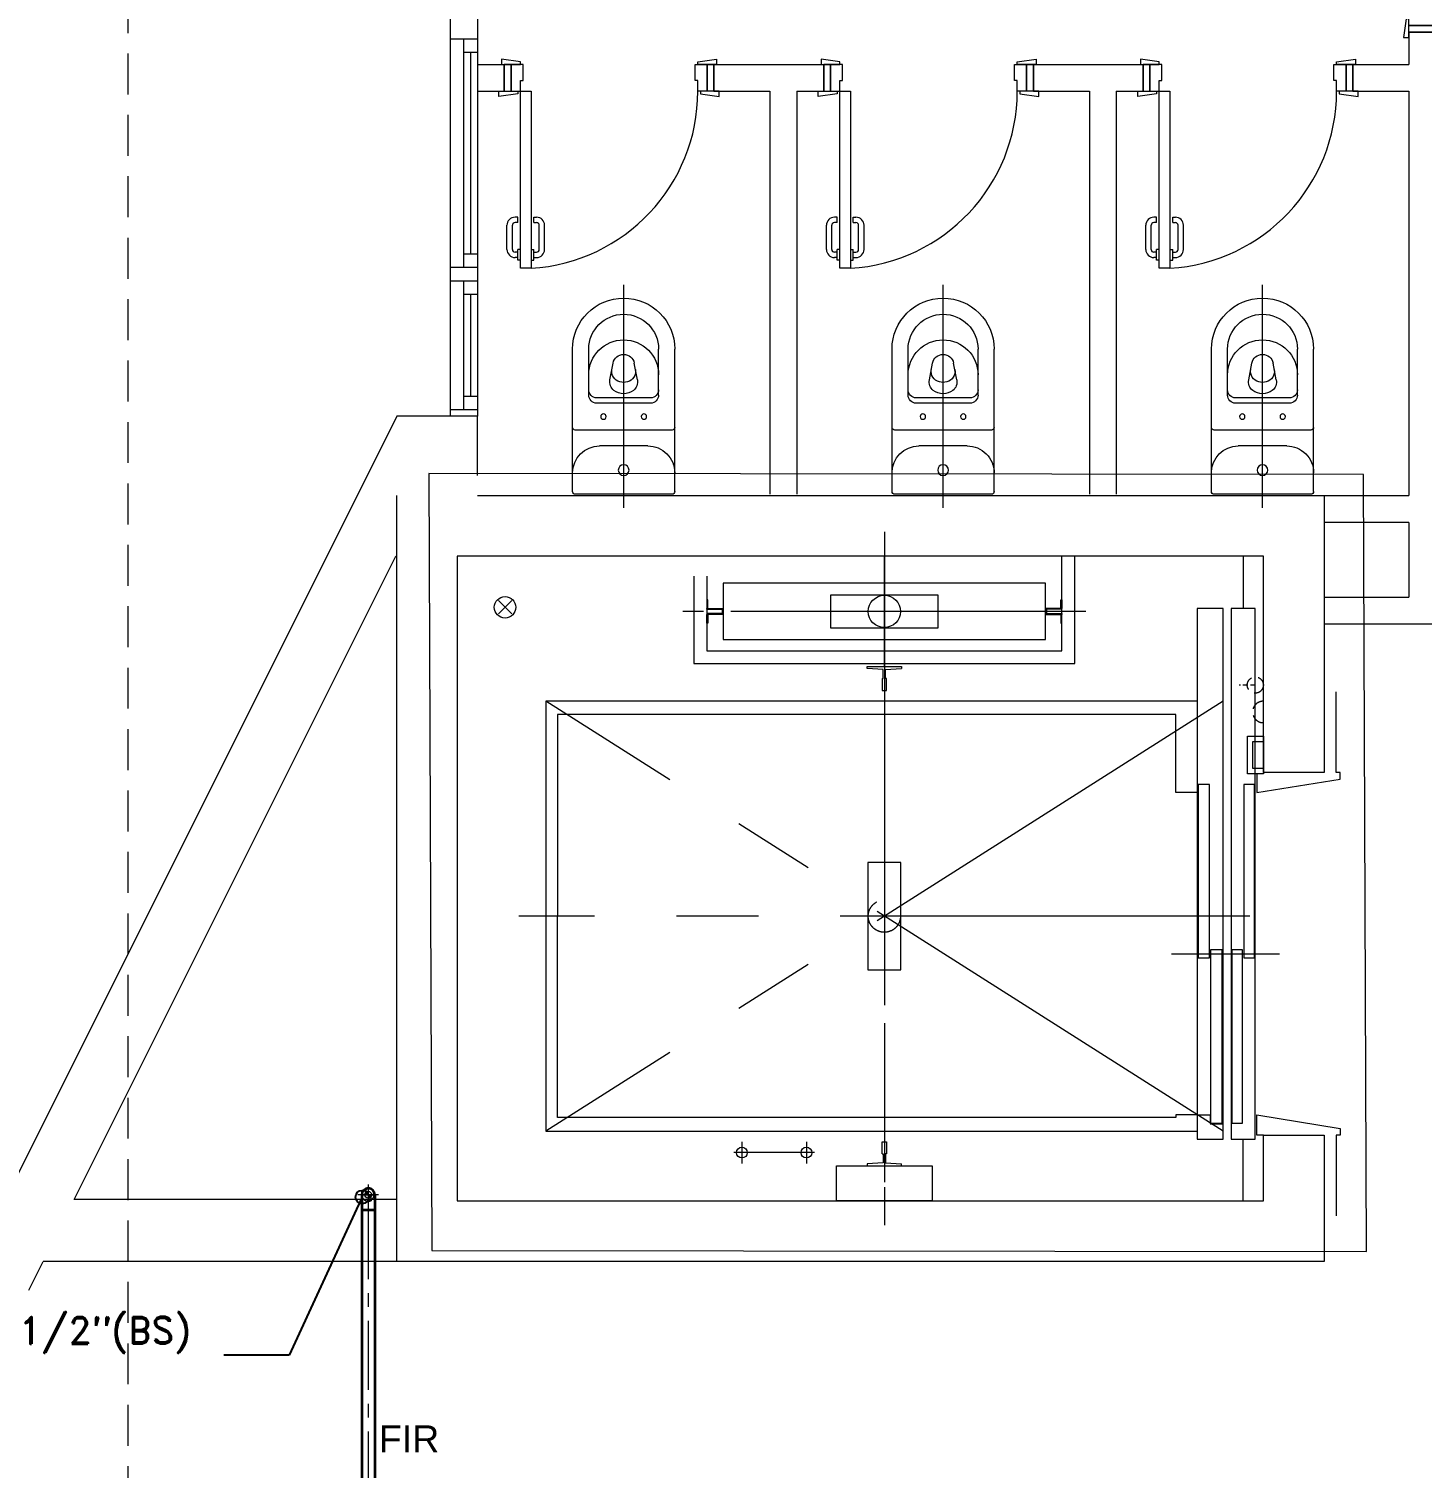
# Model space of a CAD drawing. Extents: x -234346 to 58427, y -132654 to -82394.
# Drawn here: x -75111 to -69927, y -105087 to -99730 of the extents above; entities that cross this region are included whole.
import ezdxf
from ezdxf import colors
from ezdxf.entities.mleader import LeaderData, LeaderLine
from ezdxf.math import Vec2, Vec3

# ---------------------------------------------------------------- set-up
doc = ezdxf.new("R2010")
doc.units = 0
doc.header["$LTSCALE"] = 8
for name, pattern in [('AXES', [50.800000000000004, 31.75, -6.35, 6.35, -6.35]), ('CACHE', [9.524999999999999, 6.35, -3.175]), ('CENTERX2', [101.60000000000001, 63.5, -12.7, 12.7, -12.7]), ('DASHED2', [9.524999999999999, 6.35, -3.175]), ('HIDDEN', [9.524999999999999, 6.35, -3.175])]:
    doc.linetypes.add(name, pattern=pattern)
doc.layers.get('0').update_dxf_attribs({"color": 9, "lineweight": 5})
for name, color, linetype, lineweight in [('72_EGR_EQP_TAG', 9, 'Continuous', 5), ('Aluminum', 9, 'Continuous', 5), ('Axis', 9, 'CENTERX2', 5), ('C-HYDR-CTCH', 9, 'Continuous', 5), ('Cabin', 9, 'Continuous', 5), ('F-ANNO-TEXT-PL', 7, 'Continuous', 25), ('Notes', 9, 'Continuous', 5), ('Proj', 9, 'Continuous', 5), ('SANIT', 9, 'Continuous', 5), ('Structure', 9, 'Continuous', 5), ('Tech', 9, 'DASHED2', 5), ('Walls', 9, 'Continuous', 5), ('Wooden Joinery', 9, 'Continuous', 5)]:
    doc.layers.add(name, color=color, linetype=linetype, lineweight=lineweight)
for name, color, linetype in [('F-FIR-S', 1, 'Continuous'), ('F-FIR-S-texts', 1, 'Continuous'), ('F-FIR-S-thin', 8, 'Continuous'), ('FIRE', 1, 'Continuous'), ('FIRE-thin', 8, 'Continuous')]:
    doc.layers.add(name, color=color, linetype=linetype)
doc.styles.add('ARIAL', font='arial.ttf')
doc.styles.add('ROMAND', font='romand.shx')

# ---------------------------------------------------------------- blocks, each defined once
blk = doc.blocks.new('_Origin')
at = {"color": 0, "linetype": 'ByBlock', "lineweight": -2}
blk.add_line((0, 0), (-1, 0), dxfattribs=at)
blk.add_circle((0, 0), 0.5, dxfattribs=at)
blk = doc.blocks.new('A$C72370EFE')
at = {"layer": 'Wooden Joinery'}
for p, q in [((-0.009999999999990905, -0.03999999999999915), (-0.01999999999998181, -0.03999999999999915)), ((-0.009999999999990905, -0.03000000000000114), (-0.01000000000010459, -0.07000000000000028)), ((0, -0.03000000000000114), (-0.009999999999990905, -0.03000000000000114)), ((0.04000000000019099, -0.03000000000000114), (0.0500000000001819, -0.03000000000000114)), ((0.0500000000001819, -0.03000000000000114), (0.05000000000029559, -0.07000000000000028)), ((0.0500000000001819, -0.03999999999999915), (0.0600000000001728, -0.03999999999999915)), ((-0.04999999999995453, -0.07000000000000028), (-0.04999999999984084, -0.1600000000000037)), ((-0.02999999999997272, -0.07000000000000028), (-0.02999999999985903, -0.1600000000000037)), ((-0.009999999999990905, -0.06000000000000227), (-0.01999999999998181, -0.06000000000000227)), ((0, -0.07000000000000028), (-0.009999999999990905, -0.07000000000000028)), ((0.04000000000019099, -0.07000000000000028), (0.0500000000001819, -0.07000000000000028)), ((0.0500000000001819, -0.06000000000000227), (0.0600000000001728, -0.06000000000000227)), ((0.07000000000016371, -0.07000000000000028), (0.07000000000005002, -0.1600000000000037)), ((0.09000000000014552, -0.07000000000000028), (0.09000000000003183, -0.1600000000000037)), ((-0.009999999999877218, -0.1700000000000017), (-0.01999999999986812, -0.1700000000000017)), ((-0.009999999999877218, -0.1900000000000048), (-0.01999999999986812, -0.1900000000000048)), ((-0.009999999999877218, -0.1700000000000017), (-0.009999999999877218, -0.1900000000000048)), ((0.05000000000006821, -0.1700000000000017), (0.06000000000005912, -0.1700000000000017)), ((0.05000000000006821, -0.1700000000000017), (0.05000000000006821, -0.1900000000000048)), ((0.05000000000006821, -0.1900000000000048), (0.06000000000005912, -0.1900000000000048))]:
    blk.add_line(p, q, dxfattribs=at)
for centre, radius, start, end in [((-0.01999999999998181, -0.07000000000000028), 0.03, 90, 180), ((0.0600000000001728, -0.07000000000000028), 0.03, 0, 90), ((-0.01999999999998181, -0.07000000000000028), 0.01, 90, 180), ((0.0600000000001728, -0.07000000000000028), 0.01, 0, 90), ((-0.01999999999986812, -0.1600000000000037), 0.03, 180, 270), ((-0.01999999999986812, -0.1600000000000037), 0.01, 180, 270), ((0.06000000000005912, -0.1600000000000037), 0.01, 270, 0), ((0.06000000000005912, -0.1600000000000037), 0.03, 270, 0)]:
    blk.add_arc(centre, radius, start, end, dxfattribs=at)
blk = doc.blocks.new('A$C268A7CF0')
at = {"layer": 'Wooden Joinery'}
for points in [[(80.00399540620856, 758.7808040424279), (80.00399540620856, 768.78128367303), (10.00063799135387, 778.7817633039231), (10.00063799135387, 758.7808040424279)], [(739.9982398385182, 758.7808040423115), (739.9982398385182, 768.78128367303), (810.0015972533729, 778.7817633038067), (810.0015972531401, 758.7808040423697)], [(70.0035157755483, 658.780804042457), (70.0035157755483, 648.7803244116803), (0.0001583604607731104, 638.7798447810783), (0.0001583604607731104, 658.780804042457)], [(120.0059139293153, 658.7808040423406), (120.0059139306541, -7.697787077631801e-05), (80.00399540778017, -7.697792898397893e-05), (80.00399540644139, 658.780804042457)], [(749.9987194696441, 658.7808040423406), (749.9987194696441, 648.7803244117385), (820.002076884266, 638.7798447810201), (820.002076884266, 658.780804042457)]]:
    blk.add_lwpolyline(points, close=True, dxfattribs=at)
for points in [[(45.00231669913046, 658.7808040423988), (45.00231669913046, 758.7808040424279), (20.00111762224697, 758.7808040425443), (20.0011176224798, 658.7808040425734), (45.00231669913046, 658.7808040423988)], [(45.00231669889763, 658.7808040426899), (80.00399540644139, 658.780804042457), (80.00399540644139, 698.7827225655637), (90.00447503710166, 698.7827225652145), (90.00447503733449, 758.7808040426607), (45.00231669913046, 758.7808040424279), (45.00231669889763, 658.7808040426899)], [(774.9999185458291, 658.780804042457), (739.9982398385182, 658.7808040422824), (739.9982398382854, 698.7827225655055), (729.9977602078579, 698.7827225652727), (729.9977602073923, 758.7808040424861), (774.9999185453635, 758.7808040425443), (774.9999185458291, 658.780804042457)], [(774.9999185455963, 658.780804042457), (774.9999185453635, 758.7808040425443), (800.001117622247, 758.7808040424861), (800.0011176224798, 658.7808040423988), (774.9999185455963, 658.780804042457)]]:
    blk.add_lwpolyline(points, dxfattribs=at)
blk.add_arc((80.00399540644139, 658.7808040424061), 659.9942444320768, 273.4747979905363, 0, dxfattribs=at)
at = {"layer": 'Wooden Joinery', "xscale": 999.9999999998854, "yscale": 999.9999999998854, "zscale": 999.9999999998854, "rotation": 180}
blk.add_blockref('A$C72370EFE', (120.0059139308869, -7.697775436099619e-05), dxfattribs=at)
blk = doc.blocks.new('A$C5FCA3E6B')
at = {"layer": 'Wooden Joinery'}
for points in [[(80.00399540620856, 858.940682810513), (80.00399540620856, 868.941162441115), (10.00063799135387, 878.9416420720081), (10.00063799135387, 858.940682810513)], [(839.9982398385182, 858.9406828103965), (839.9982398385182, 868.941162441115), (910.0015972533729, 878.9416420718917), (910.0015972531401, 858.9406828104547)], [(70.0035157755483, 758.9406828105421), (70.0035157755483, 748.9402031797654), (0.0001583604607731104, 738.9397235491633), (0.0001583604607731104, 758.9406828105421)], [(120.0059139293153, 758.9406828104256), (120.0059139308287, -9.095532732317224e-05), (80.00399540795479, -9.095538553083315e-05), (80.00399540644139, 758.9406828105421)], [(849.9987194696441, 758.9406828104256), (849.9987194696441, 748.9402031798236), (920.002076884266, 738.9397235491051), (920.002076884266, 758.9406828105421)]]:
    blk.add_lwpolyline(points, close=True, dxfattribs=at)
for points in [[(45.00231669913046, 758.9406828104838), (45.00231669913046, 858.940682810513), (20.00111762224697, 858.9406828106294), (20.0011176224798, 758.9406828106585), (45.00231669913046, 758.9406828104838)], [(45.00231669889763, 758.9406828107749), (80.00399540644139, 758.9406828105421), (80.00399540644139, 798.9426013336488), (90.00447503710166, 798.9426013332995), (90.00447503733449, 858.9406828107458), (45.00231669913046, 858.940682810513), (45.00231669889763, 758.9406828107749)], [(874.9999185458291, 758.9406828105421), (839.9982398385182, 758.9406828103674), (839.9982398382854, 798.9426013335906), (829.9977602078579, 798.9426013333577), (829.9977602073923, 858.9406828105712), (874.9999185453635, 858.9406828106294), (874.9999185458291, 758.9406828105421)], [(874.9999185455963, 758.9406828105421), (874.9999185453635, 858.9406828106294), (900.001117622247, 858.9406828105712), (900.0011176224798, 758.9406828104838), (874.9999185455963, 758.9406828105421)]]:
    blk.add_lwpolyline(points, dxfattribs=at)
blk.add_arc((80.00399540644139, 758.9406828104838), 759.9942444320768, 273.0171290177585, 0, dxfattribs=at)
at = {"layer": 'Wooden Joinery', "xscale": 999.9999999998854, "yscale": 999.9999999998854, "zscale": 999.9999999998854, "rotation": 180}
blk.add_blockref('A$C72370EFE', (120.0059139310615, -9.095521090785041e-05), dxfattribs=at)
blk = doc.blocks.new('T127-1_B')
at = {"layer": 'Cabin'}
for p, q in [((78, 4), (82, 63.5)), ((44.5, 8), (44.5, 4)), ((44.5, 4), (78, 4)), ((44.5, -8), (44.5, -4)), ((44.5, -4), (78, -4)), ((78, -4), (82, -63.5))]:
    blk.add_line(p, q, dxfattribs=at)
at = {"layer": 'Cabin', "ltscale": 5}
for points in [[(82, 63.5), (89, 63.5), (89, -63.5), (82, -63.5)], [(44.5, 8), (0, 8), (0, -8), (44.5, -8)]]:
    blk.add_lwpolyline(points, dxfattribs=at)
blk = doc.blocks.new('T127-1_B__1680')
at = {"layer": 'Axis'}
blk.add_line((-990, 0), (990, 0), dxfattribs=at)
at = {"layer": 'Notes', "xscale": -1}
blk.add_blockref('T127-1_B', (-840, 0), dxfattribs=at)
at = {"layer": 'Notes'}
blk.add_blockref('T127-1_B', (840, 0), dxfattribs=at)
blk = doc.blocks.new('JIS5K')
at = {"layer": 'Cabin'}
for p, q in [((60.2, 8), (60.2, 11.2)), ((60.2, -8), (60.2, -11.2))]:
    blk.add_line(p, q, dxfattribs=at)
at = {"layer": 'Cabin', "ltscale": 5}
for points in [[(57, 11.2), (0, 11.2), (0, -11.2), (57, -11.2)], [(60.2, 8), (3.2, 8), (3.2, -8), (60.2, -8)], [(57, 11.2), (57, 43.5), (60.2, 43.5), (60.2, 11.2)], [(57, -11.2), (57, -43.5), (60.2, -43.5), (60.2, -11.2)]]:
    blk.add_lwpolyline(points, dxfattribs=at)
blk = doc.blocks.new('JIS5K__1200')
at = {"layer": 'Axis'}
blk.add_line((-750, 0), (750, 0), dxfattribs=at)
at = {"layer": 'Notes', "xscale": -1}
blk.add_blockref('JIS5K', (-600, 0), dxfattribs=at)
at = {"layer": 'Notes'}
blk.add_blockref('JIS5K', (600, 0), dxfattribs=at)
blk = doc.blocks.new('对重支撑1')
at = {"layer": 'Cabin'}
blk.add_lwpolyline([(1060, 178), (929, 178), (929, -178), (1060, -178)], close=True, dxfattribs=at).dxf.unprotected_set("ltscale", 0)
blk = doc.blocks.new('井道平面图轿厢1轿厢地坎')
at = {"layer": 'Axis', "ltscale": 0.864}
blk.add_lwpolyline([(0, 96), (0, -192)], dxfattribs=at)
at = {"layer": 'Cabin', "ltscale": 5}
for points in [[(690, 0), (690, -96), (-1285, -96), (-1285, 0)], [(15, -3), (15, -46), (-630, -46), (-630, -3)], [(630, -50), (630, -93), (-15, -93), (-15, -50)]]:
    blk.add_lwpolyline(points, close=True, dxfattribs=at)
at = {"layer": 'Cabin'}
for points in [[(600, 0), (600, -48)], [(600, -48), (633, -48)], [(633, -48), (633, -96)]]:
    blk.add_lwpolyline(points, dxfattribs=at)
blk = doc.blocks.new('层门地坎1')
at = {"layer": 'Axis', "ltscale": 0.81}
blk.add_lwpolyline([(0, 90), (0, -180)], dxfattribs=at)
at = {"layer": 'Cabin', "ltscale": 5}
for points in [[(690, 0), (690, -90), (-1285, -90), (-1285, 0)], [(15, -47), (15, -87), (-630, -87), (-630, -47)], [(630, -3), (630, -43), (-15, -43), (-15, -3)]]:
    blk.add_lwpolyline(points, close=True, dxfattribs=at)
blk = doc.blocks.new('A$C47696aed')
at = {"layer": 'C-HYDR-CTCH', "color": 4, "flags": 128}
blk.add_lwpolyline([(128.3565895769279, 14709.87276858068), (139.6772689623758, 11818.38234974514), (3617.41623332235, 11814.6816174041), (3606.095553987427, 14706.17203620868), (128.3565895769279, 14709.87276858068)], dxfattribs=at)
blk = doc.blocks.new('WC manta')
at = {"layer": 'SANIT'}
for p, q in [((-0.1300000000000026, 0.1799999999999784), (-0.1300000000000021, -0.1800000000000352)), ((-0.1200000000000032, 0.1899999999999835), (0.4100000000000383, 0.1899999999998698)), ((0.1089999999999978, 0.1799999999999784), (0.1089999999999973, -0.180000000000021)), ((0.2389999999999977, 0.1299999999999812), (0.4100000000000001, 0.1299999999999955)), ((0.0499999999999976, 0.08999999999997499), (0.04999999999999849, -0.09000000000001762)), ((0.2089999999999979, 0.0999999999999801), (0.2089999999999979, -0.1000000000000085)), ((0.2289999999999979, 0.0999999999999801), (0.2289999999999979, -0.1000000000000085)), ((-0.1800000000000019, -1.4210854715202e-14), (0.6499999999999972, 0)), ((0.2955435778343052, 0.05099335474704958), (0.3580878172658544, 0.03932111432524721)), ((0.2955435778343083, -0.05099335474706379), (0.358087817265849, -0.03932111432530405)), ((0.2389999999999994, -0.1300000000000097), (0.4100000000000001, -0.1299999999999812)), ((-0.120000000000001, -0.1900000000000404), (0.410000000000077, -0.1899999999998272))]:
    blk.add_line(p, q, dxfattribs=at)
for centre, radius in [((0.1589999999999976, 0.07524999999998272), 0.01), ((-0.04000000000000181, -1.4210854715202e-14), 0.02), ((0.1589999999999976, -0.07525000000001114), 0.01)]:
    blk.add_circle(centre, radius, dxfattribs=at)
for centre, radius, start, end in [((-0.1200000000000028, 0.1799999999999784), 0.01, 90.00000000000281, 180), ((-0.05000000000000249, 0.08999999999997499), 0.1, 0, 90.0000000000015), ((0.1189999999999976, 0.1799999999999784), 0.01, 90, 180), ((0.4099999999999997, 0), 0.1899999999999977, 270, 90), ((0.2389999999999977, 0.0999999999999801), 0.03, 90, 180), ((0.2589999999999977, 0.0999999999999801), 0.03, 90, 180), ((0.3146591216085324, -1.4210854715202e-14), 0.1299999999999977, 270, 90), ((0.4099999999999997, 0), 0.1299999999999977, 270, 90), ((0.302892476788585, 1.4210854715202e-14), 0.05876042778213645, 141.5249730953281, 218.475026904783), ((0.2882053240761837, 0.01167224042180237), 0.04, 79.42885282056038, 141.5249730953252), ((0.3453775567838338, 1.4210854715202e-14), 0.05876042778213645, 166.4175867627366, 193.5824132373916), ((0.3271417994111214, 0.004405769433930118), 0.04, 79.42885282056035, 166.4175867627366), ((0.3507495635077338, -2.842170943040401e-14), 0.04, 280.5711471794227, 79.42885282056916), ((0.2882053240762104, -0.01167224042180237), 0.04, 218.4750269047819, 280.5711471794153), ((0.3271417994111308, -0.004405769433944329), 0.04, 193.5824132373898, 280.5711471793922), ((-0.0500000000000016, -0.09000000000001762), 0.1, 270.0000000000061, 0), ((0.2389999999999977, -0.1000000000000085), 0.03, 180, 270), ((0.2589999999999977, -0.1000000000000085), 0.03, 180, 270), ((-0.1200000000000023, -0.1800000000000352), 0.01, 180, 270.0000000000084), ((0.1189999999999971, -0.180000000000021), 0.01, 180, 270.0000000000009)]:
    blk.add_arc(centre, radius, start, end, dxfattribs=at)
blk = doc.blocks.new('1stF')
at = {"layer": 'Aluminum', "color": 9}
for p, q in [((-73542.34296285297, -101171.7926493182, 0.1044569282078957), (-73542.3429628532, -94492.61304256803, 0.1044569282078957)), ((-73442.3429628532, -94492.61304256803, 0.1044569282078957), (-73442.3429628532, -101171.7926493182, 0.1044569282078957)), ((-73542.34296285297, -99767.61304256809, 0.1044569282078957), (-73442.34296285297, -99767.61304256803, 0.1044569282078957)), ((-73492.34296285297, -100617.613042568, 0.1044569282078957), (-73492.34296285297, -99767.61304256809, 0.1044569282078957)), ((-73492.34296285297, -99817.61304256809, 0.1044569282078957), (-73442.34296285297, -99817.61304256803, 0.1044569282078957)), ((-73467.34296285297, -100567.613042568, 0.1044569282078957), (-73467.34296285297, -99817.61304256809, 0.1044569282078957)), ((-73492.34296285297, -100567.613042568, 0.1044569282078957), (-73442.34296285297, -100567.6130425681, 0.1044569282078957)), ((-73542.34296285297, -100617.6130425681, 0.1044569282078957), (-73442.34296285297, -100617.6130425681, 0.1044569282078957)), ((-73542.34296285297, -100667.6130425681, 0.1044569282078957), (-73442.34296285297, -100667.613042568, 0.1044569282078957)), ((-73492.34296285297, -101146.7926493182, 0.1044569282078957), (-73492.34296285297, -100667.6130425681, 0.1044569282078957)), ((-73492.34296285297, -100717.6130425681, 0.1044569282078957), (-73442.34296285297, -100717.613042568, 0.1044569282078957)), ((-73467.34296285297, -101096.7926493182, 0.1044569282078957), (-73467.34296285297, -100717.6130425681, 0.1044569282078957)), ((-73492.34296285297, -101096.7926493182, 0.1044569282078957), (-73442.34296285297, -101096.7926493182, 0.1044569282078957)), ((-73542.34296285297, -101146.7926493182, 0.1044569282078957), (-73442.34296285297, -101146.7926493182, 0.1044569282078957))]:
    blk.add_line(p, q, dxfattribs=at)
at = {"layer": 'Axis', "color": 9}
blk.add_line((-71928.34295736026, -102103.6130425681, 0.1044569282078957), (-71928.34296834614, -101693.6130425681, 0.1044569282078957), dxfattribs=at)
at = {"layer": 'Axis', "color": 9, "ltscale": 3}
for points in [[(-71928.3429628532, -101602.6130425681), (-71928.3429628532, -104182.6130425681)], [(-70668.3429628532, -102232.6130425681), (-73188.3429628532, -103832.6130425682)], [(-70668.3429628532, -103832.6130425681), (-73188.3429628532, -102232.6130425681)], [(-70568.3429628532, -103032.6130425681), (-73288.3429628532, -103032.6130425682)]]:
    blk.add_lwpolyline(points, dxfattribs=at)
at = {"layer": 'Axis', "color": 9, "ltscale": 1.5}
blk.add_lwpolyline([(-71928.3429628532, -102782.6130425681), (-71928.3429628532, -103282.6130425681)], dxfattribs=at)
at = {"layer": 'Axis', "color": 9, "ltscale": 0.24}
for points in [[(-72458.34296499687, -103872.6130554297), (-72458.34296070976, -103952.6130554297)], [(-72218.34296499687, -103872.6130425681), (-72218.34296070976, -103952.6130425681)]]:
    blk.add_lwpolyline(points, dxfattribs=at)
at = {"layer": 'Axis', "color": 9, "ltscale": 0.9}
blk.add_lwpolyline([(-72188.3429628532, -103912.6130409604), (-72488.3429628532, -103912.6130570373)], dxfattribs=at)
at = {"layer": 'Cabin', "color": 9, "ltscale": 5, "elevation": 0.1044569282662681}
for points in [[(-72636.54296636343, -101767.6130425682), (-72636.54295765498, -102092.6130615443), (-71220.14295765507, -102092.6130235919), (-71220.14296837297, -101692.6130235919)], [(-72588.54296636343, -101767.6130425682), (-72588.54295894114, -102044.6130602581), (-71268.14295894123, -102044.6130248781), (-71268.14296837297, -101692.6130248781)]]:
    blk.add_lwpolyline(points, dxfattribs=at)
at = {"layer": 'Cabin', "color": 9}
for points in [[(-70593.3429628532, -101692.6130425681), (-70593.3429628532, -101887.6130425681)], [(-70668.3429628532, -101887.6130425681), (-70764.3429628532, -101887.6130425681)], [(-70764.3429628532, -101887.6130425681), (-70764.3429628532, -102232.6130425681)], [(-70668.3429628532, -101887.6130425681), (-70764.3429628532, -101887.6130425681)], [(-70764.3429628532, -101887.6130425681), (-70764.3429628532, -102232.6130425681)], [(-70668.3429628532, -103862.6130425681), (-70668.3429628532, -101887.6130425681)], [(-70668.3429628532, -103862.6130425681), (-70668.3429628532, -101887.6130425681)], [(-71678.3429628532, -101898.6130358694), (-72178.3429628532, -101898.6130492669)], [(-70764.3429628532, -102232.6130425681), (-73188.3429628532, -102232.6130425681)], [(-73188.3429628532, -102232.6130425681), (-73188.3429628532, -103832.6130425682)], [(-70764.3429628532, -102232.6130425681), (-73188.3429628532, -102232.6130425681)], [(-73188.3429628532, -102232.6130425681), (-73188.3429628532, -103832.6130425682)], [(-70844.3429628532, -102282.6130425681), (-73144.3429628532, -102282.6130425682)], [(-73144.3429628532, -102282.6130425682), (-73144.3429628532, -103032.6130425682)], [(-70844.3429628532, -102572.6130425681), (-70844.3429628532, -102282.6130425681)], [(-70764.3429628532, -102572.6130425681), (-70844.3429628532, -102572.6130425681)], [(-73144.3429628532, -103782.6130425682), (-73144.3429628532, -103032.6130425682)], [(-70844.3429628532, -103782.6130425681), (-73144.3429628532, -103782.6130425682)], [(-70764.3429628532, -103772.6130425681), (-70844.3429628532, -103772.6130425681)], [(-70844.3429628532, -103772.6130425681), (-70844.3429628532, -103782.6130425681)], [(-73188.3429628532, -103832.6130425682), (-70764.3429628532, -103832.6130425681)], [(-73188.3429628532, -103832.6130425682), (-70764.3429628532, -103832.6130425681)], [(-70764.3429628532, -103832.6130425681), (-70764.3429628532, -103862.6130425681)], [(-70764.3429628532, -103832.6130425681), (-70764.3429628532, -103862.6130425681)], [(-70764.3429628532, -103862.6130425681), (-70668.3429628532, -103862.6130425681)], [(-70764.3429628532, -103862.6130425681), (-70668.3429628532, -103862.6130425681)], [(-70593.3429628532, -104092.6130425681), (-70593.3429628532, -103862.6130425681)]]:
    blk.add_lwpolyline(points, dxfattribs=at)
at = {"layer": 'Cabin', "color": 9, "ltscale": 5, "elevation": 0.1044569282662681}
blk.add_lwpolyline([(-72528.34296566673, -101793.613058645), (-72528.3429600398, -102003.613058645), (-71328.3429600398, -102003.6130264911), (-71328.34296566673, -101793.6130264911)], close=True, dxfattribs=at)
at = {"layer": 'Cabin', "color": 9, "elevation": 0.1044569282662681}
blk.add_lwpolyline([(-72128.34296448767, -101837.6130479272), (-72128.34296121873, -101959.6130479272), (-71728.34296121873, -101959.6130372091), (-71728.34296448767, -101837.6130372091)], close=True, dxfattribs=at)
for points in [[(-70542.3429628532, -102502.6130425681), (-70542.3429628532, -102572.6130425681), (-70232.3429628532, -102522.6130425681), (-70232.3429628532, -102497.6130425681), (-70247.3429628532, -102497.6130425681), (-70247.3429628532, -102197.6130425681)], [(-70517.3429628532, -103847.6130425681), (-70517.3429628532, -103847.6130425681), (-70542.3429628532, -103847.6130425681), (-70542.3429628532, -103772.6130425681), (-70232.3429628532, -103822.6130425681), (-70232.3429628532, -103847.6130425681), (-70247.3429628532, -103847.6130425681), (-70247.3429628532, -104147.6130425681)]]:
    blk.add_lwpolyline(points, dxfattribs=at)
at = {"layer": 'Cabin', "color": 9, "ltscale": 50, "elevation": 0.1044569282662681}
blk.add_lwpolyline([(-71989.3429628532, -103232.6130425681), (-71867.3429628532, -103232.6130425681), (-71867.3429628532, -102832.6130425681), (-71989.3429628532, -102832.6130425681)], close=True, dxfattribs=at)
at = {"layer": 'Cabin', "color": 9}
for centre, radius in [((-71928.3429628532, -101898.6130425681, 0.1044569282078957), 60.00000000000001), ((-72458.3429628532, -103912.6130554297, 0.1044569282078957), 20), ((-72218.3429628532, -103912.6130425681, 0.1044569282078957), 20)]:
    blk.add_circle(centre, radius, dxfattribs=at)
at = {"layer": 'Notes', "color": 9}
for p, q in [((-73364.42639345658, -101858.0849677053, 0.1044569282078957), (-73314.42639479629, -101908.0849677052, 0.1044569282078957)), ((-73314.42639479629, -101858.0849677052, 0.1044569282078957), (-73364.42639345658, -101908.0849677053, 0.1044569282078957))]:
    blk.add_line(p, q, dxfattribs=at)
blk.add_circle((-73339.42639412644, -101883.0849677052, 0.1044569282078957), 40.00000000000001, dxfattribs=at)
at = {"layer": 'Proj', "color": 9, "linetype": 'HIDDEN', "ltscale": 3, "elevation": 0.1044569282662681}
blk.add_lwpolyline([(-23322.3429628532, -93192.61304256803), (-74742.34296285367, -93192.61304256762), (-74742.34296285367, -117092.6130425685), (-23322.3429628532, -117092.613042568)], dxfattribs=at)
at = {"layer": 'Structure', "color": 9}
for points in [[(-70292.3429628532, -102497.6130425681), (-70517.3429628532, -102497.6130425681), (-70517.3429628532, -101692.6130425681), (-73517.3429628532, -101692.6130425681), (-73517.3429628532, -104092.6130425682), (-70517.3429628532, -104092.6130425681), (-70517.3429628532, -103847.6130425681), (-70292.3429628532, -103847.6130425681), (-70292.3429628532, -104317.6130425681), (-73742.3429628532, -104317.6130425682), (-73742.3429628532, -101467.6130425682)], [(-73442.3429628532, -101467.6130425682), (-70292.3429628532, -101467.6130425681), (-70292.3429628532, -102497.6130425681)]]:
    blk.add_lwpolyline(points, dxfattribs=at)
at = {"layer": 'Tech', "color": 9, "ltscale": 0.36}
blk.add_lwpolyline([(-70548.3429628532, -102172.6130425681), (-70608.3429628532, -102172.6130425681)], dxfattribs=at)
at = {"layer": 'Tech', "color": 9, "ltscale": 0.48}
blk.add_lwpolyline([(-70518.3429628532, -102312.6130425681), (-70518.3429628532, -102232.6130425681)], dxfattribs=at)
at = {"layer": 'Tech', "color": 9, "ltscale": 9, "elevation": 0.1044569282662681}
for points in [[(-70577.3429628532, -102502.6130425681), (-70577.3429628532, -102362.6130425681), (-70517.3429628532, -102362.6130425681), (-70517.3429628532, -102502.6130425681)], [(-70557.3429628532, -102482.6130425681), (-70557.3429628532, -102382.6130425681), (-70517.3429628532, -102382.6130425681), (-70517.3429628532, -102482.6130425681)]]:
    blk.add_lwpolyline(points, close=True, dxfattribs=at)
at = {"layer": 'Tech', "color": 9}
blk.add_circle((-70548.3429628532, -102172.6130425681, 0.1044569282078957), 30.00000000000001, dxfattribs=at)
at = {"layer": 'Tech', "color": 9, "ltscale": 5}
blk.add_circle((-71928.3429628532, -103032.6130425681, 0.1044569282078957), 60.00000000000001, dxfattribs=at)
at = {"layer": 'Tech', "color": 9}
blk.add_arc((-70518.3429628532, -102272.6130425681, 0.1044569282078957), 40.00000000000001, 90.00000306824903, 270, dxfattribs=at)
at = {"layer": 'Walls', "color": 9}
for p, q in [((-69977.3429628532, -99742.61304256809, 0.1044569282078957), (-69977.3429628532, -99862.61304256809, 0.1044569282078957)), ((-69977.3429628532, -99742.61304256809, 0.1044569282078957), (-69877.3429628532, -99742.61304256809, 0.1044569282078957)), ((-73442.3429628532, -99862.61304256803, 0.1044569282078957), (-73342.3429628532, -99862.61304256803, 0.1044569282078957)), ((-73342.3429628532, -99962.61304256803, 0.1044569282078957), (-73342.3429628532, -99862.61304256803, 0.1044569282078957)), ((-72562.3429628532, -99862.61304256803, 0.1044569282078957), (-72154.00962951971, -99862.6130425678, 0.1044569282078957)), ((-72562.3429628532, -99962.61304256809, 0.1044569282078957), (-72562.3429628532, -99862.61304256803, 0.1044569282078957)), ((-72154.00962951971, -99962.61304256786, 0.1044569282078957), (-72154.00962951971, -99862.6130425678, 0.1044569282078957)), ((-71374.00962951971, -99962.61304256786, 0.1044569282078957), (-71374.00962951971, -99862.6130425678, 0.1044569282078957)), ((-71374.00962951971, -99862.6130425678, 0.1044569282078957), (-70965.67629618669, -99862.61304256786, 0.1044569282078957)), ((-70965.67629618669, -99962.61304256791, 0.1044569282078957), (-70965.67629618669, -99862.61304256786, 0.1044569282078957)), ((-70185.67629618669, -99962.61304256791, 0.1044569282078957), (-70185.67629618669, -99862.61304256791, 0.1044569282078957)), ((-70185.67629618669, -99862.61304256791, 0.1044569282078957), (-69977.3429628532, -99862.61304256803, 0.1044569282078957)), ((-73442.3429628532, -99962.61304256803, 0.1044569282078957), (-73342.3429628532, -99962.61304256803, 0.1044569282078957)), ((-72562.3429628532, -99962.61304256809, 0.1044569282078957), (-72354.00962951971, -99962.61304256803, 0.1044569282078957)), ((-72354.00962951971, -99962.61304256803, 0.1044569282078957), (-72354.00962951971, -101462.6130425684, 0.1044569282078957)), ((-72254.00962951971, -99962.61304256838, 0.1044569282078957), (-72254.00962951971, -101462.6130425683, 0.1044569282078957)), ((-72254.00962951971, -99962.61304256838, 0.1044569282078957), (-72154.00962951971, -99962.61304256786, 0.1044569282078957)), ((-71374.00962951971, -99962.61304256786, 0.1044569282078957), (-71165.67629618669, -99962.61304256803, 0.1044569282078957)), ((-71165.67629618669, -99962.61304256803, 0.1044569282078957), (-71165.67629618623, -101462.6130425682, 0.1044569282078957)), ((-71065.67629618669, -99962.61304256809, 0.1044569282078957), (-71065.67629618623, -101462.6130425682, 0.1044569282078957)), ((-71065.67629618669, -99962.61304256809, 0.1044569282078957), (-70965.67629618669, -99962.61304256791, 0.1044569282078957)), ((-70185.67629618669, -99962.61304256791, 0.1044569282078957), (-69977.3429628532, -99962.61304256803, 0.1044569282078957)), ((-69977.3429628532, -99962.61304256803, 0.1044569282078957), (-69977.3429628532, -101467.6130425692, 0.1044569282078957)), ((-70292.3429628532, -101467.6130425681, 0.1044569282078957), (-69977.34296285309, -101467.6130425692, 0.1044569282078957)), ((-69977.3429628532, -101567.6130423435, 0.1044569282078957), (-70292.34296285332, -101567.6130423433, 0.1044569282078957)), ((-69977.3429628532, -101567.6130423435, 0.1044569282078957), (-69977.3429628532, -101845.7209653438, 0.1044569282078957)), ((-74943.10534206562, -104087.6130425682, 0.1044569282078957), (-73745.60534206551, -101692.613042568, 0.1044569282078957)), ((-70292.3429628532, -101845.7209653427, 0.1044569282078957), (-69977.3429628532, -101845.7209653438, 0.1044569282078957)), ((-67529.92717110511, -101945.7209651182, 0.1044569282078957), (-70292.34296285332, -101945.7209651179, 0.1044569282078957)), ((-73742.3429628532, -104087.6130425682, 0.1044569282078957), (-74943.10534206562, -104087.6130425682, 0.1044569282078957)), ((-75111.35092312182, -104424.1042046806, 0.1044569282078957), (-75058.10534206562, -104317.6130425682, 0.1044569282078957)), ((-73742.3429628532, -104317.6130425682, 0.1044569282078957), (-75058.10534206562, -104317.6130425682, 0.1044569282078957))]:
    blk.add_line(p, q, dxfattribs=at)
at = {"layer": 'Walls', "color": 9, "elevation": 0.1044569282662681}
for points in [[(-73442.3429628532, -101392.6130425681), (-73442.3429628532, -101171.7926493182), (-73742.3429628532, -101171.7926493182), (-75317.06917705183, -104321.2450777156)], [(-73745.60534206551, -101692.613042568), (-73742.3429628532, -101692.613042568)]]:
    blk.add_lwpolyline(points, dxfattribs=at)
at = {"layer": 'Notes', "color": 9, "xscale": -1}
for name, p, rotation in [('JIS5K__1200', (-71928.3429628532, -101898.6130425681, 0.1044569282078957), 1.53523449952786e-06), ('井道平面图轿厢1轿厢地坎', (-70764.3429628532, -103172.6130425681, 0.1044569282078957), 90), ('层门地坎1', (-70638.3429628532, -103172.6130425681, 0.1044569282078957), 90)]:
    blk.add_blockref(name, p, dxfattribs=dict(at, rotation=rotation))
at = {"layer": 'Notes', "color": 9, "yscale": -1, "rotation": 270.0000000000001}
for name in ['T127-1_B__1680', '对重支撑1']:
    blk.add_blockref(name, (-71928.3429628532, -103032.6130425681, 0.1044569282078957), dxfattribs=at)
at = {"layer": 'SANIT', "color": 9, "xscale": -999.9999999999995, "yscale": 999.9999999999995, "zscale": 999.9999999999995, "rotation": 270}
for p in [(-72898.17629618623, -101332.6130425679, 0.1044569282078957), (-71709.8429628532, -101332.6130425679, 0.1044569282078957), (-70521.50962951971, -101332.6130425679, 0.1044569282078957)]:
    blk.add_blockref('WC manta', p, dxfattribs=at)
at = {"layer": 'Structure', "color": 9}
blk.add_blockref('A$C47696aed', (-73751.68790798337, -116094.8675535629, 0.1044575171764793), dxfattribs=at)
at = {"layer": 'Wooden Joinery', "color": 9, "rotation": 270}
blk.add_blockref('A$C5FCA3E6B', (-70736.28364566393, -98842.61192494573, 0.1044569282078957), dxfattribs=at)
at = {"layer": 'Wooden Joinery', "color": 9}
for p in [(-73362.34408047545, -100621.3938466107, 0.1044569282078957), (-72174.0107471422, -100621.3938466104, 0.1044569282078957), (-70985.67741380917, -100621.3938466105, 0.1044569282078957)]:
    blk.add_blockref('A$C268A7CF0', p, dxfattribs=at)
blk = doc.blocks.new('FFFF')
at = {"layer": 'F-FIR-S', "linetype": 'Continuous', "lineweight": 15, "ltscale": 1.014}
blk.add_circle((-73853.54183331825, -104023.7105205532), 12.5, dxfattribs=at)
at = {"layer": 'F-FIR-S-thin', "linetype": 'AXES', "lineweight": 20, "ltscale": 1.014}
for p, q in [((-73873.54183331825, -104023.7105205532), (-73833.54183331825, -104023.7105205532)), ((-73853.54183331825, -104003.7105205234), (-73853.54183331825, -104036.2105205234))]:
    blk.add_line(p, q, dxfattribs=at)
at = {"layer": 'FIRE', "lineweight": 35, "ltscale": 1.014}
for p, q in [((-73877.6918333242, -104023.7105205532), (-73877.6918333242, -104080.7105205532)), ((-73829.39183332719, -104023.7105205532), (-73829.39183332719, -104080.7105205532)), ((-73877.6918333242, -104080.7105205532), (-73877.6918333242, -106228.4981813606)), ((-73829.39183332719, -104080.7105205532), (-73877.6918333242, -104080.7105205532)), ((-73829.39183332719, -104080.7105205532), (-73829.39183332719, -106228.4981813606))]:
    blk.add_line(p, q, dxfattribs=at)
blk.add_arc((-73853.54183331825, -104023.7105205532), 24.15000000000589, 0, 180, dxfattribs=at)
at = {"layer": 'FIRE-thin', "linetype": 'AXES', "lineweight": 20, "ltscale": 1.014}
for p, q in [((-73814.90183331765, -104023.7105205532), (-73892.18183331884, -104023.7105205532)), ((-73853.54183331825, -103985.0705205377), (-73853.54183331825, -104080.7105205532)), ((-73853.54183331825, -104080.7105205532), (-73853.54183331825, -106228.4981813606))]:
    blk.add_line(p, q, dxfattribs=at)
at = {"layer": 'FIRE-thin', "linetype": 'CACHE', "lineweight": 20, "ltscale": 1.014}
blk.add_lwpolyline([(-73853.54183331825, -104045.4455205377, 0.9999999999999999), (-73853.54183331825, -104001.9755205389, 0.9999999999999999), (-73853.54183331825, -104023.7105205532, -1), (-73853.54183331825, -104045.4455205377, -1)], format="xyb", dxfattribs=at)
blk.add_arc((-73853.54183331825, -104023.7105205532), 24.15000000000589, 180, 0, dxfattribs=at)
at = {"layer": 'F-FIR-S-texts', "lineweight": 15, "style": 'ARIAL'}
blk.add_text('FIR', height=100, dxfattribs=at).set_placement((-73814.27672021784, -104982.1018723127))
at = {"layer": 'F-ANNO-TEXT-PL', "ltscale": 1.011}
ml = blk.add_multileader_mtext('Standard', dxfattribs=at)
ml.set_content('\\A1;FP%%C11/2"(BS)\\P{\\fArial|b0|i0|c0|p34;\\C1;DN\\Fromand|c0;   }', color=256, style='ROMAND')
ml.set_leader_properties(color=256)
ml.set_arrow_properties(name='ORIGIN')
ml.build(insert=Vec2(0, 0))
ml.multileader.update_dxf_attribs({"text_left_attachment_type": 2, "text_right_attachment_type": 2, "dogleg_length": 124.1954879153709, "arrow_head_size": 50})
ctx = ml.context
ctx.base_point, ctx.char_height, ctx.arrow_head_size, ctx.landing_gap_size, ctx.plane_origin, ctx.plane_x_axis, ctx.plane_y_axis = Vec3(-75538.13004074662, -104621.3350334458, 1.535707348205318e-09), 100, 50, 50, Vec3(-75011.12555182254, -105248.8722716564), Vec3(0.9999999999453071, 1.045877037983423e-05, -3.383039458371172e-23), Vec3(-1.045877037983423e-05, 0.9999999999453071, 2.964448994076642e-12)
ctx.left_attachment, ctx.right_attachment = 2, 2
notes = []
notes.append((ctx, [(1, (1, 1, 0), (-74148.11490468326, -104621.3204955966, 1.535707348158294e-09), (-0.9999999999453071, -1.045877037983423e-05, 3.383039458371172e-23), 242.3960885203427, [(1, [(-73876.07142760909, -104032.4076396791, 3.281501036920033e-09)], 0, [])])]))
ctx.mtext.insert, ctx.mtext.text_direction, ctx.mtext.rotation, ctx.mtext.width, ctx.mtext.flow_direction, ctx.mtext.extrusion = Vec3(-75488.13153485942, -104478.4773676579, 1.959200061643147e-09), Vec3(0.9999999999453071, 1.045877037983423e-05, -3.383039458371172e-23), 1.04587703800249e-05, 2003.352693162566, 5, Vec3(3.100452516275057e-17, -2.964448993913593e-12, 1)
for ctx, leaders in notes:
    for number, flags, end, landing, length, lines in leaders:
        leader = LeaderData()
        leader.index, (leader.has_last_leader_line, leader.has_dogleg_vector, leader.attachment_direction) = number, flags
        leader.last_leader_point, leader.dogleg_vector, leader.dogleg_length = Vec3(end), Vec3(landing), length
        for number, points, colour, breaks in lines:
            line = LeaderLine()
            line.index, line.vertices, line.color, line.breaks = number, Vec3.list(points), colors.encode_raw_color(colour), breaks
            leader.lines.append(line)
        ctx.leaders.append(leader)

msp = doc.modelspace()

# ---------------------------------------------------------------- block references
at = {"layer": '72_EGR_EQP_TAG'}
msp.add_blockref('1stF', (0, 0), dxfattribs=at)
at = {"layer": 'FIRE'}
msp.add_blockref('FFFF', (5.088004326447845, -45.75344645738369), dxfattribs=at)

doc.saveas('drawing.dxf')
